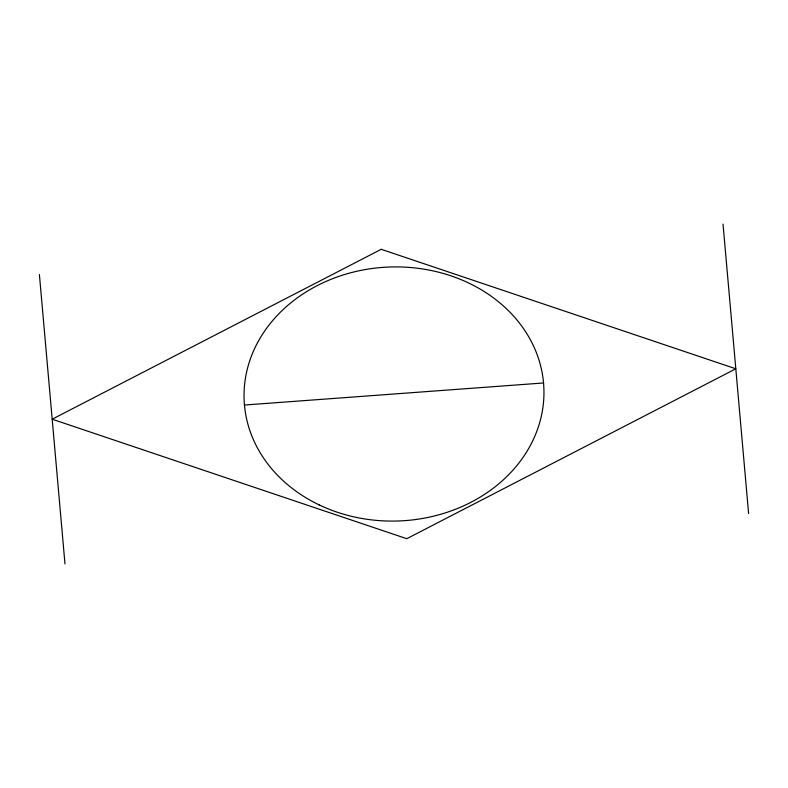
<?xml version="1.0" encoding="UTF-8"?>
<svg xmlns="http://www.w3.org/2000/svg" width="788" height="788" viewBox="0 0 788 788"><rect width="100%" height="100%" fill="white"/><g stroke="black" fill="none" stroke-linecap="round" stroke-linejoin="round"><path stroke-width="1.18" d="M244.457 405.032L543.543 382.968M723.02 224.088L748.6 513.49M39.4 274.51L64.98 563.913M381.215 249.303L52.185 419.206L406.785 538.697L735.815 368.794L381.215 249.303M319.229 504.931A149.986 127.055 -2.1 0 0 543.956 392.247A149.986 127.055 -2.1 0 0 318.805 284.823A149.986 127.055 -2.1 0 0 319.229 504.931"/></g></svg>
